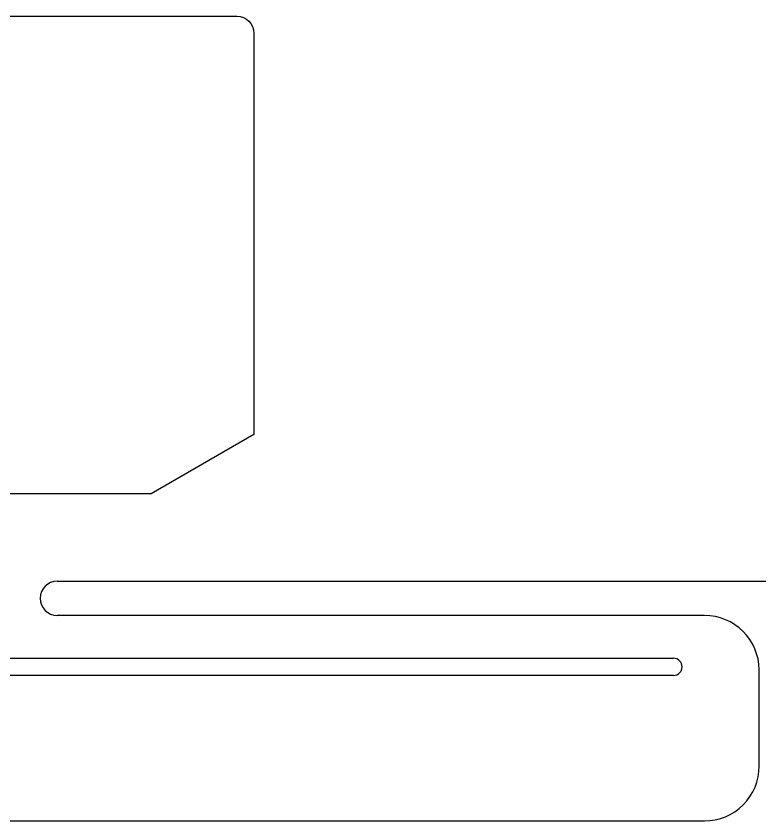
# Model space of a CAD drawing. Header units: millimetres. Extents: x -10 to 276, y -93 to 17.
# Drawn here: x 166.22 to 187.94, y -92.72 to -69.22 of the extents above; entities that cross this region are included whole.
import ezdxf

# ---------------------------------------------------------------- set-up
doc = ezdxf.new("R2010")
doc.units = ezdxf.units.MM
doc.layers.get('0').update_dxf_attribs({"linetype": 'CONTINUOUS'})
doc.layers.add('BLACK', color=7, linetype='CONTINUOUS')

msp = doc.modelspace()

# ---------------------------------------------------------------- linework, layer by layer
msp.add_lwpolyline([(173.1625, -81.443), (170.1625, -83.175), (144.1625, -83.175), (141.1625, -81.443), (141.1625, -69.725, -0.414212391), (141.6625, -69.225), (172.6625, -69.225, -0.414213562), (173.1625, -69.725)], format="xyb", close=True)
at = {"layer": 'BLACK', "linetype": 'Continuous'}
for p, q in [((167.4201, -85.725), (196.359025, -85.725)), ((186.3201, -86.725), (167.4201, -86.725)), ((140.4201, -87.975), (185.4201, -87.975)), ((187.920082, -91.125), (187.920082, -88.317203)), ((185.4201, -88.475), (140.4201, -88.475)), ((139.5201, -92.725), (186.320082, -92.725))]:
    msp.add_line(p, q, dxfattribs=at)
at = {"layer": 'BLACK'}
for centre, radius, start, end in [((167.4201, -86.225), 0.5, 90, 270), ((186.3201, -88.325), 1.6, 0.2792104, 90), ((185.4201, -88.225), 0.25, 270, 90), ((186.3201, -91.125), 1.599982, 269.9993554, 0)]:
    msp.add_arc(centre, radius, start, end, dxfattribs=at)

doc.saveas('drawing.dxf')
